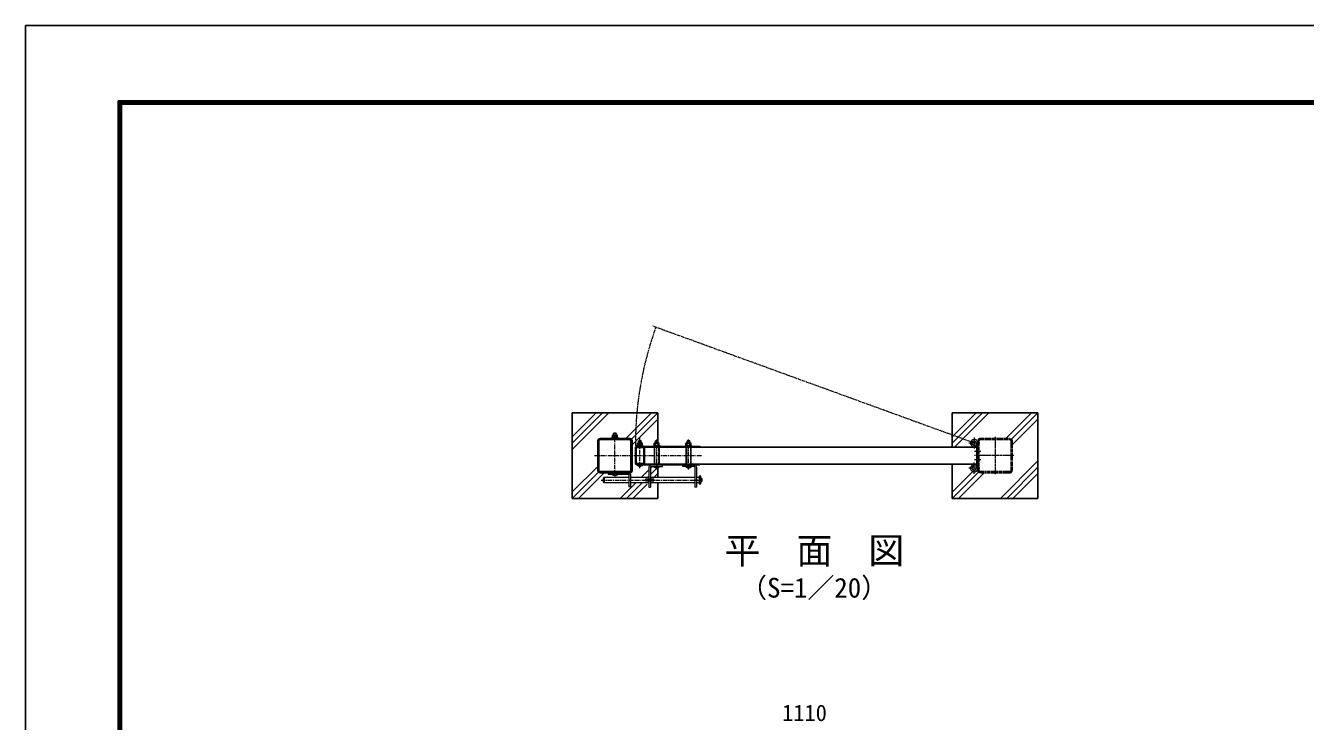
# Model space of a CAD drawing. Units: millimetres, scale not verified. Extents: x -4200 to 4200, y -2970 to 2970.
# Drawn here: x -4200 to -462, y 936 to 2970 of the extents above; entities that cross this region are included whole.
import ezdxf
from ezdxf.enums import TextEntityAlignment as Align

# ---------------------------------------------------------------- set-up
doc = ezdxf.new("R2010")
doc.units = ezdxf.units.MM
doc.header["$LTSCALE"] = 10
for name, pattern in [('USER1', [2, 1.25, -0.25, 0.25, -0.25]), ('USER2', [1.125, 0.75, -0.125, 0.125, -0.125]), ('USER3', [0.375, 0.25, -0.125]), ('USER4', [1.25, 0.625, -0.125, 0.125, -0.125, 0.125, -0.125])]:
    doc.linetypes.add(name, pattern=pattern)
for name, color, linetype, lineweight in [('0-0_D-TTL-TXT', 7, 'Continuous', 25), ('0-1_D-TTL', 7, 'Continuous', 25), ('0-2_D-STR1', 1, 'Continuous', 25), ('0-4_D-STR-DIM', 7, 'Continuous', 13), ('0-7_D-BMK', 2, 'USER1', 13), ('0-8_D-STR4', 7, 'Continuous', 25), ('0-9_D-DCR-HCH', 7, 'Continuous', 13), ('0-A_D-STR3', 3, 'Continuous', 13)]:
    doc.layers.add(name, color=color, linetype=linetype, lineweight=lineweight)
doc.styles.add('ＭＳ ゴシック', font='')
doc.styles.get('ＭＳ ゴシック').set_extended_font_data('MS Gothic')

msp = doc.modelspace()

# ---------------------------------------------------------------- linework, layer by layer
at = {"layer": '0-1_D-TTL', "color": 2}
msp.add_lwpolyline([(-4200, 2970), (4200, 2970), (4200, -2970), (-4200, -2970)], close=True, dxfattribs=at)
at = {"layer": '0-1_D-TTL'}
for points in [[(-3930, 2750), (3930, 2750), (3930, -2750), (-3930, -2750)], [(-3927.5, 2747.5), (3927.5, 2747.5), (3927.5, -2747.5), (-3927.5, -2747.5)], [(-3925, 2745), (3925, 2745), (3925, -2745), (-3925, -2745)], [(-3922.5, 2742.5), (3922.5, 2742.5), (3922.5, -2742.5), (-3922.5, -2742.5)], [(-3920, 2740), (3920, 2740), (3920, -2740), (-3920, -2740)]]:
    msp.add_lwpolyline(points, close=True, dxfattribs=at)
at = {"layer": '0-2_D-STR1'}
for p, q in [((-2528.74, 1756.77), (-2528.74, 1669.57)), ((-2525.54, 1756.77), (-2525.54, 1669.57)), ((-2435.14, 1763.17), (-2522.34, 1763.17)), ((-2435.14, 1759.97), (-2522.34, 1759.97)), ((-2431.94, 1669.57), (-2431.94, 1756.77)), ((-2428.74, 1669.57), (-2428.74, 1756.77)), ((-1418.74, 1756.77), (-1418.74, 1676.47)), ((-1418.74, 1669.57), (-1418.74, 1756.77)), ((-2418.74, 1736.57), (-2418.74, 1689.77)), ((-2418.74, 1736.57), (-2418.74, 1689.77)), ((-2394.34, 1738.17), (-2417.14, 1738.17)), ((-2394.34, 1738.17), (-2417.14, 1738.17)), ((-2394.34, 1738.17), (-1423.74, 1738.17)), ((-2392.74, 1689.77), (-2392.74, 1736.57)), ((-2392.74, 1689.77), (-2392.74, 1736.57)), ((-2417.14, 1688.17), (-2394.34, 1688.17)), ((-2417.14, 1688.17), (-2394.34, 1688.17)), ((-2394.34, 1688.17), (-1423.74, 1688.17)), ((-1449.74, 1688.17), (-1423.74, 1688.17)), ((-2522.34, 1666.37), (-2435.14, 1666.37)), ((-2522.34, 1663.17), (-2435.14, 1663.17))]:
    msp.add_line(p, q, dxfattribs=at)
at = {"layer": '0-2_D-STR1', "linetype": 'USER4'}
for p, q in [((-1415.54, 1669.57), (-1415.54, 1756.77)), ((-1412.34, 1763.17), (-1325.14, 1763.17)), ((-1412.34, 1759.97), (-1325.14, 1759.97)), ((-1321.94, 1756.77), (-1321.94, 1669.57)), ((-1318.74, 1756.77), (-1318.74, 1669.57)), ((-1325.14, 1666.37), (-1412.34, 1666.37)), ((-1325.14, 1663.17), (-1412.34, 1663.17))]:
    msp.add_line(p, q, dxfattribs=at)
at = {"layer": '0-2_D-STR1'}
msp.add_lwpolyline([(-2417.14, 1689.77), (-2394.34, 1689.77), (-2394.34, 1736.57), (-2417.14, 1736.57)], close=True, dxfattribs=at)
msp.add_lwpolyline([(-2417.14, 1689.77), (-2394.34, 1689.77), (-2394.34, 1736.57), (-2417.14, 1736.57)], close=True, dxfattribs=at)
for centre, radius, start, end in [((-2522.34, 1756.77), 6.4, 90, 180), ((-2522.34, 1756.77), 3.2, 90, 180), ((-2435.14, 1756.77), 6.4, 0, 90), ((-2435.14, 1756.77), 3.2, 0, 90), ((-2417.14, 1736.57), 1.6, 90, 180), ((-2417.14, 1736.57), 1.6, 90, 180), ((-2394.34, 1736.57), 1.6, 0, 90), ((-2394.34, 1736.57), 1.6, 0, 90), ((-2417.14, 1689.77), 1.6, 180, 270), ((-2417.14, 1689.77), 1.6, 180, 270), ((-2394.34, 1689.77), 1.6, 270, 0), ((-2394.34, 1689.77), 1.6, 270, 0), ((-2522.34, 1669.57), 6.4, 180, 270), ((-2522.34, 1669.57), 3.2, 180, 270), ((-2435.14, 1669.57), 6.4, 270, 0), ((-2435.14, 1669.57), 3.2, 270, 0)]:
    msp.add_arc(centre, radius, start, end, dxfattribs=at)
at = {"layer": '0-2_D-STR1', "linetype": 'USER4'}
for centre, radius, start, end in [((-1412.34, 1756.77), 6.4, 90, 180), ((-1412.34, 1756.77), 3.2, 90, 180), ((-1325.14, 1756.77), 6.4, 0, 90), ((-1325.14, 1756.77), 3.2, 0, 90), ((-1412.34, 1669.57), 6.4, 180, 270), ((-1412.34, 1669.57), 3.2, 180, 270), ((-1325.14, 1669.57), 6.4, 270, 0), ((-1325.14, 1669.57), 3.2, 270, 0)]:
    msp.add_arc(centre, radius, start, end, dxfattribs=at)
at = {"layer": '0-7_D-BMK', "linetype": 'USER4'}
msp.add_line((-1429.44, 1749.87), (-2368.99, 2091.84), dxfattribs=at)
at = {"layer": '0-7_D-BMK'}
for p, q in [((-2478.74, 1653.17), (-2478.74, 1773.17)), ((-2405.74, 1676.87), (-2405.74, 1764.94)), ((-2356.74, 1672.37), (-2356.74, 1760.44)), ((-2263.75, 1672.37), (-2263.75, 1760.44)), ((-2405.74, 1743.47), (-2405.74, 1735.17)), ((-2538.74, 1713.17), (-2225, 1713.17)), ((-2405.74, 1682.87), (-2405.74, 1691.17)), ((-2356.74, 1682.87), (-2356.74, 1691.17)), ((-2356.74, 1688.87), (-2356.74, 1678.37)), ((-2263.75, 1688.87), (-2263.75, 1678.37)), ((-2478.74, 1655.67), (-2478.74, 1666.17)), ((-2519.24, 1641.87), (-2231.74, 1641.87))]:
    msp.add_line(p, q, dxfattribs=at)
at = {"layer": '0-7_D-BMK', "linetype": 'USER2'}
for p, q in [((-1429.44, 1766.14), (-1429.44, 1733.61)), ((-1368.74, 1768.17), (-1368.74, 1658.17)), ((-1413.18, 1749.87), (-1445.71, 1749.87)), ((-1410.54, 1725.17), (-1428.24, 1725.17)), ((-1429.44, 1660.21), (-1429.44, 1692.74)), ((-1313.74, 1713.17), (-1428.24, 1713.17)), ((-1410.54, 1701.17), (-1428.24, 1701.17)), ((-1413.18, 1676.47), (-1445.71, 1676.47))]:
    msp.add_line(p, q, dxfattribs=at)
at = {"layer": '0-7_D-BMK', "linetype": 'USER4'}
msp.add_arc((-1429.44, 1749.87), 989.39, 160, 180.54433, dxfattribs=at)
at = {"layer": '0-8_D-STR4'}
for p, q in [((-2603.74, 1588.17), (-2603.74, 1838.17)), ((-1493.74, 1738.17), (-1493.74, 1838.17)), ((-1493.74, 1588.17), (-1493.74, 1688.17)), ((-2353.74, 1677.75), (-2353.74, 1649.87)), ((-2353.74, 1633.87), (-2353.74, 1588.17)), ((-2353.74, 1588.17), (-2603.74, 1588.17)), ((-1243.74, 1588.17), (-1493.74, 1588.17))]:
    msp.add_line(p, q, dxfattribs=at)
for points in [[(-2603.74, 1838.17), (-2353.74, 1838.17), (-2353.74, 1756.37)], [(-1493.74, 1838.17), (-1243.74, 1838.17), (-1243.74, 1588.17)]]:
    msp.add_lwpolyline(points, dxfattribs=at)
at = {"layer": '0-9_D-DCR-HCH'}
for p, q in [((-2603.74, 1749.54), (-2515.11, 1838.17)), ((-2603.74, 1731.15), (-2496.72, 1838.17)), ((-2603.74, 1767.92), (-2533.49, 1838.17)), ((-2447.13, 1763.17), (-2372.13, 1838.17)), ((-2430.62, 1761.3), (-2353.74, 1838.17)), ((-1493.74, 1767.92), (-1423.49, 1838.17)), ((-1493.74, 1749.54), (-1405.11, 1838.17)), ((-1486.72, 1738.17), (-1386.72, 1838.17)), ((-1337.13, 1763.17), (-1262.13, 1838.17)), ((-1320.62, 1761.3), (-1243.74, 1838.17)), ((-2428.74, 1744.79), (-2353.74, 1819.79)), ((-1318.74, 1744.79), (-1243.74, 1819.79)), ((-1353.08, 1588.17), (-1243.74, 1697.51)), ((-2603.74, 1588.17), (-2526.87, 1665.05)), ((-2603.3, 1607.01), (-2528.74, 1681.56)), ((-2585.36, 1588.17), (-2510.36, 1663.17)), ((-2401.38, 1649.87), (-2379.74, 1671.51)), ((-2382.99, 1649.87), (-2379.74, 1653.12)), ((-2375.24, 1676.01), (-2369.88, 1681.37)), ((-2375.24, 1657.62), (-2356.29, 1676.57)), ((-2364.61, 1649.87), (-2353.74, 1660.74)), ((-1493.74, 1588.17), (-1416.87, 1665.05)), ((-1493.3, 1607.01), (-1433.66, 1666.64)), ((-1475.36, 1588.17), (-1400.36, 1663.17)), ((-1334.69, 1588.17), (-1243.74, 1679.12)), ((-1316.31, 1588.17), (-1243.74, 1660.74)), ((-2463.08, 1588.17), (-2417.38, 1633.87)), ((-2444.69, 1588.17), (-2398.99, 1633.87)), ((-2426.31, 1588.17), (-2384.74, 1629.74))]:
    msp.add_line(p, q, dxfattribs=at)
at = {"layer": '0-A_D-STR3'}
for p, q in [((-2486.74, 1764.77), (-2486.74, 1763.17)), ((-2486.74, 1763.17), (-2470.74, 1763.17)), ((-2486.44, 1766.77), (-2471.04, 1766.77)), ((-2486.44, 1764.77), (-2486.44, 1766.77)), ((-2471.04, 1764.77), (-2486.44, 1764.77)), ((-2486.24, 1766.77), (-2486.24, 1772.57)), ((-2486.24, 1766.77), (-2471.24, 1766.77)), ((-2484.52, 1773.27), (-2472.98, 1773.27)), ((-2482.74, 1773.27), (-2482.74, 1777.99)), ((-2482.49, 1766.77), (-2482.49, 1772.57)), ((-2482.07, 1773.27), (-2482.07, 1778.67)), ((-2475.42, 1778.67), (-2482.07, 1778.67)), ((-2479.24, 1766.77), (-2479.24, 1764.77)), ((-2478.24, 1766.77), (-2478.24, 1764.77)), ((-2475.42, 1773.27), (-2475.42, 1778.67)), ((-2475.42, 1778.67), (-2474.74, 1777.99)), ((-2474.99, 1766.77), (-2474.99, 1772.57)), ((-2474.74, 1773.27), (-2474.74, 1777.99)), ((-2471.24, 1766.77), (-2471.24, 1772.57)), ((-2471.04, 1766.77), (-2471.04, 1764.77)), ((-2416.24, 1740.47), (-2416.24, 1738.17)), ((-2416.24, 1740.47), (-2231.24, 1740.47)), ((-2416.24, 1738.17), (-2231.24, 1738.17)), ((-2413.74, 1742.07), (-2413.74, 1740.47)), ((-2413.74, 1740.47), (-2397.74, 1740.47)), ((-2413.44, 1744.07), (-2398.04, 1744.07)), ((-2413.44, 1742.07), (-2413.44, 1744.07)), ((-2398.04, 1742.07), (-2413.44, 1742.07)), ((-2413.24, 1744.07), (-2413.24, 1749.87)), ((-2413.24, 1744.07), (-2398.24, 1744.07)), ((-2411.52, 1750.57), (-2399.98, 1750.57)), ((-2409.74, 1750.57), (-2409.74, 1755.19)), ((-2409.49, 1744.07), (-2409.49, 1749.87)), ((-2409.07, 1750.57), (-2409.07, 1755.87)), ((-2402.42, 1755.87), (-2409.07, 1755.87)), ((-2406.24, 1744.07), (-2406.24, 1742.07)), ((-2405.24, 1744.07), (-2405.24, 1742.07)), ((-2402.42, 1750.57), (-2402.42, 1755.87)), ((-2402.42, 1755.87), (-2401.74, 1755.19)), ((-2401.99, 1744.07), (-2401.99, 1749.87)), ((-2401.74, 1750.57), (-2401.74, 1755.19)), ((-2398.24, 1744.07), (-2398.24, 1749.87)), ((-2398.04, 1744.07), (-2398.04, 1742.07)), ((-2364.74, 1742.07), (-2364.74, 1740.47)), ((-2364.74, 1740.47), (-2348.74, 1740.47)), ((-2364.44, 1744.07), (-2349.04, 1744.07)), ((-2364.44, 1742.07), (-2364.44, 1744.07)), ((-2349.04, 1742.07), (-2364.44, 1742.07)), ((-2364.24, 1744.07), (-2364.24, 1749.87)), ((-2364.24, 1744.07), (-2349.24, 1744.07)), ((-2362.52, 1750.57), (-2350.98, 1750.57)), ((-2360.74, 1750.57), (-2360.74, 1755.69)), ((-2360.49, 1744.07), (-2360.49, 1749.87)), ((-2360.07, 1750.57), (-2360.07, 1756.37)), ((-2353.42, 1756.37), (-2360.07, 1756.37)), ((-2357.24, 1744.07), (-2357.24, 1742.07)), ((-2356.24, 1744.07), (-2356.24, 1742.07)), ((-2353.42, 1750.57), (-2353.42, 1756.37)), ((-2353.42, 1756.37), (-2352.74, 1755.69)), ((-2352.99, 1744.07), (-2352.99, 1749.87)), ((-2352.74, 1750.57), (-2352.74, 1755.69)), ((-2349.24, 1744.07), (-2349.24, 1749.87)), ((-2349.04, 1744.07), (-2349.04, 1742.07)), ((-2273.5, 1740.47), (-2264, 1740.47)), ((-2272, 1742.07), (-2272, 1740.47)), ((-2272, 1740.47), (-2256, 1740.47)), ((-2271.7, 1744.07), (-2256.3, 1744.07)), ((-2271.7, 1742.07), (-2271.7, 1744.07)), ((-2256.3, 1742.07), (-2271.7, 1742.07)), ((-2271.5, 1744.07), (-2271.5, 1749.87)), ((-2271.5, 1744.07), (-2256.5, 1744.07)), ((-2269.77, 1750.57), (-2258.23, 1750.57)), ((-2267.75, 1750.57), (-2267.75, 1755.69)), ((-2267.75, 1744.07), (-2267.75, 1749.87)), ((-2267.07, 1750.57), (-2267.07, 1756.37)), ((-2260.42, 1756.37), (-2267.07, 1756.37)), ((-2264.5, 1744.07), (-2264.5, 1742.07)), ((-2263.5, 1744.07), (-2263.5, 1742.07)), ((-2260.42, 1750.57), (-2260.42, 1756.37)), ((-2260.42, 1756.37), (-2259.75, 1755.69)), ((-2260.25, 1744.07), (-2260.25, 1749.87)), ((-2259.75, 1750.57), (-2259.75, 1755.69)), ((-2256.5, 1744.07), (-2256.5, 1749.87)), ((-2256.3, 1744.07), (-2256.3, 1742.07)), ((-2231.24, 1740.47), (-2231.24, 1738.17)), ((-1423.24, 1741.15), (-1425.85, 1744.82)), ((-1423.24, 1749.87), (-1423.24, 1676.47)), ((-1418.74, 1730.17), (-1423.24, 1730.17)), ((-1418.74, 1720.17), (-1423.24, 1720.17)), ((-2416.24, 1685.87), (-2416.24, 1688.17)), ((-2416.24, 1688.17), (-2231.24, 1688.17)), ((-2416.24, 1685.87), (-2231.24, 1685.87)), ((-2414.74, 1685.87), (-2396.74, 1685.87)), ((-2413.74, 1685.87), (-2397.74, 1685.87)), ((-2373.74, 1685.87), (-2339.74, 1685.87)), ((-2339.74, 1681.37), (-2339.74, 1685.87)), ((-2246.75, 1685.87), (-2280.75, 1685.87)), ((-2280.75, 1681.37), (-2280.75, 1685.87)), ((-2231.24, 1685.87), (-2231.24, 1688.17)), ((-1423.24, 1685.19), (-1425.85, 1681.53)), ((-1418.74, 1709.42), (-1423.24, 1709.42)), ((-1418.74, 1706.17), (-1423.24, 1706.17)), ((-1418.74, 1696.17), (-1423.24, 1696.17)), ((-2510.49, 1649.87), (-2438.24, 1649.87)), ((-2510.49, 1649.87), (-2510.49, 1633.87)), ((-2498.74, 1663.17), (-2437.74, 1663.17)), ((-2498.74, 1663.17), (-2498.74, 1658.67)), ((-2498.74, 1658.67), (-2438.74, 1658.67)), ((-2438.24, 1658.17), (-2438.24, 1623.17)), ((-2433.74, 1659.17), (-2433.74, 1623.17)), ((-2433.74, 1649.87), (-2379.74, 1649.87)), ((-2375.24, 1679.87), (-2375.24, 1620.87)), ((-2375.24, 1649.87), (-2245.25, 1649.87)), ((-2373.74, 1681.37), (-2339.74, 1681.37)), ((-2365.74, 1681.37), (-2347.74, 1681.37)), ((-2364.74, 1681.37), (-2348.74, 1681.37)), ((-2246.75, 1681.37), (-2280.75, 1681.37)), ((-2272.75, 1681.37), (-2254.75, 1681.37)), ((-2271.75, 1681.37), (-2255.75, 1681.37)), ((-2245.25, 1679.87), (-2245.25, 1620.87)), ((-2240.75, 1649.87), (-2232.49, 1649.87)), ((-2227.99, 1636.62), (-2227.99, 1647.12)), ((-2227.09, 1647.12), (-2227.99, 1647.12)), ((-2438.24, 1633.87), (-2510.49, 1633.87)), ((-2438.24, 1623.17), (-2433.74, 1623.17)), ((-2379.74, 1633.87), (-2433.74, 1633.87)), ((-2245.25, 1633.87), (-2375.24, 1633.87)), ((-2232.49, 1633.87), (-2240.75, 1633.87)), ((-2227.09, 1636.62), (-2227.99, 1636.62)), ((-2224.09, 1639.62), (-2224.09, 1644.12))]:
    msp.add_line(p, q, dxfattribs=at)
at = {"layer": '0-A_D-STR3', "linetype": 'USER3'}
for p, q in [((-2363.09, 1738.17), (-2363.09, 1688.17)), ((-2350.39, 1688.17), (-2350.39, 1738.17)), ((-2270.1, 1738.17), (-2270.1, 1688.17)), ((-2257.4, 1688.17), (-2257.4, 1738.17))]:
    msp.add_line(p, q, dxfattribs=at)
at = {"layer": '0-A_D-STR3'}
for points in [[(-2486.74, 1764.77), (-2470.74, 1764.77), (-2470.74, 1763.17)], [(-2474.74, 1777.99), (-2482.74, 1777.99), (-2482.07, 1778.67)], [(-2413.74, 1742.07), (-2397.74, 1742.07), (-2397.74, 1740.47)], [(-2401.74, 1755.19), (-2409.74, 1755.19), (-2409.07, 1755.87)], [(-2364.74, 1742.07), (-2348.74, 1742.07), (-2348.74, 1740.47)], [(-2364.69, 1688.17), (-2348.79, 1688.17), (-2348.79, 1738.17)], [(-2348.79, 1738.17), (-2364.69, 1738.17), (-2364.69, 1688.17)], [(-2352.74, 1755.69), (-2360.74, 1755.69), (-2360.07, 1756.37)], [(-2272, 1742.07), (-2256, 1742.07), (-2256, 1740.47)], [(-2271.7, 1688.17), (-2255.8, 1688.17), (-2255.8, 1738.17)], [(-2255.8, 1738.17), (-2271.7, 1738.17), (-2271.7, 1688.17)], [(-2259.75, 1755.69), (-2267.75, 1755.69), (-2267.07, 1756.37)], [(-2510.49, 1633.87), (-2512.49, 1635.87), (-2512.49, 1647.87), (-2510.49, 1649.87)], [(-2379.74, 1679.87), (-2379.74, 1620.87), (-2375.24, 1620.87)], [(-2240.75, 1679.87), (-2240.75, 1620.87), (-2245.25, 1620.87)]]:
    msp.add_lwpolyline(points, dxfattribs=at)
for points in [[(-2232.49, 1630.87), (-2227.99, 1630.87), (-2227.99, 1652.87), (-2232.49, 1652.87)], [(-2389.99, 1639.87), (-2364.99, 1639.87), (-2364.99, 1643.87), (-2389.99, 1643.87)]]:
    msp.add_lwpolyline(points, close=True, dxfattribs=at)
for centre, radius, start, end in [((-2484.37, 1770.43), 2.85, 48.83491, 131.16509), ((-2478.74, 1762.88), 10.39, 68.85295, 111.14705), ((-2473.12, 1770.43), 2.85, 48.86505, 131.13495), ((-1429.44, 1749.87), 10.7, 0, 305.41111), ((-2411.37, 1747.73), 2.85, 48.83491, 131.16509), ((-2405.74, 1740.18), 10.39, 68.85295, 111.14705), ((-2400.12, 1747.73), 2.85, 48.86505, 131.13495), ((-2362.37, 1747.73), 2.85, 48.83491, 131.16509), ((-2356.74, 1740.18), 10.39, 68.85295, 111.14705), ((-2351.12, 1747.73), 2.85, 48.86505, 131.13495), ((-2269.62, 1747.73), 2.85, 48.83491, 131.16509), ((-2264, 1740.18), 10.39, 68.85295, 111.14705), ((-2258.37, 1747.73), 2.85, 48.86505, 131.13495), ((-1429.44, 1749.87), 6.2, 0, 305.41111), ((-2405.74, 1694), 12.12, 222.07502, 317.92498), ((-2373.74, 1679.87), 6, 90, 180), ((-2246.75, 1679.87), 6, 0, 90), ((-1429.44, 1676.47), 10.7, 54.58889, 0), ((-1429.44, 1676.47), 6.2, 54.58889, 0), ((-2478.74, 1666.8), 12.12, 222.07502, 317.92498), ((-2438.74, 1658.17), 0.5, 0, 90), ((-2437.74, 1659.17), 4, 0, 90), ((-2373.74, 1679.87), 1.5, 90, 180), ((-2356.74, 1689.5), 12.12, 222.07502, 317.92498), ((-2263.75, 1689.5), 12.12, 222.07502, 317.92498), ((-2246.75, 1679.87), 1.5, 0, 90), ((-2227.09, 1644.12), 3, 0, 90), ((-2227.09, 1639.62), 3, 270, 0)]:
    msp.add_arc(centre, radius, start, end, dxfattribs=at)

# ---------------------------------------------------------------- texts
at = {"layer": '0-0_D-TTL-TXT', "style": 'ＭＳ ゴシック'}
for s, height, p in [('平\u3000面\u3000図', 76.98, (-2158.74, 1374.09)), ('（S=1／20）', 57.7, (-2113.25, 1280.89))]:
    msp.add_text(s, height=height, dxfattribs=at).set_placement(p, align=Align.BOTTOM_LEFT)
at = {"layer": '0-4_D-STR-DIM', "style": 'ＭＳ ゴシック'}
msp.add_text('1110', height=48.09, dxfattribs=at).set_placement((-1990.64, 922.85), align=Align.BOTTOM_LEFT)

doc.saveas('drawing.dxf')
